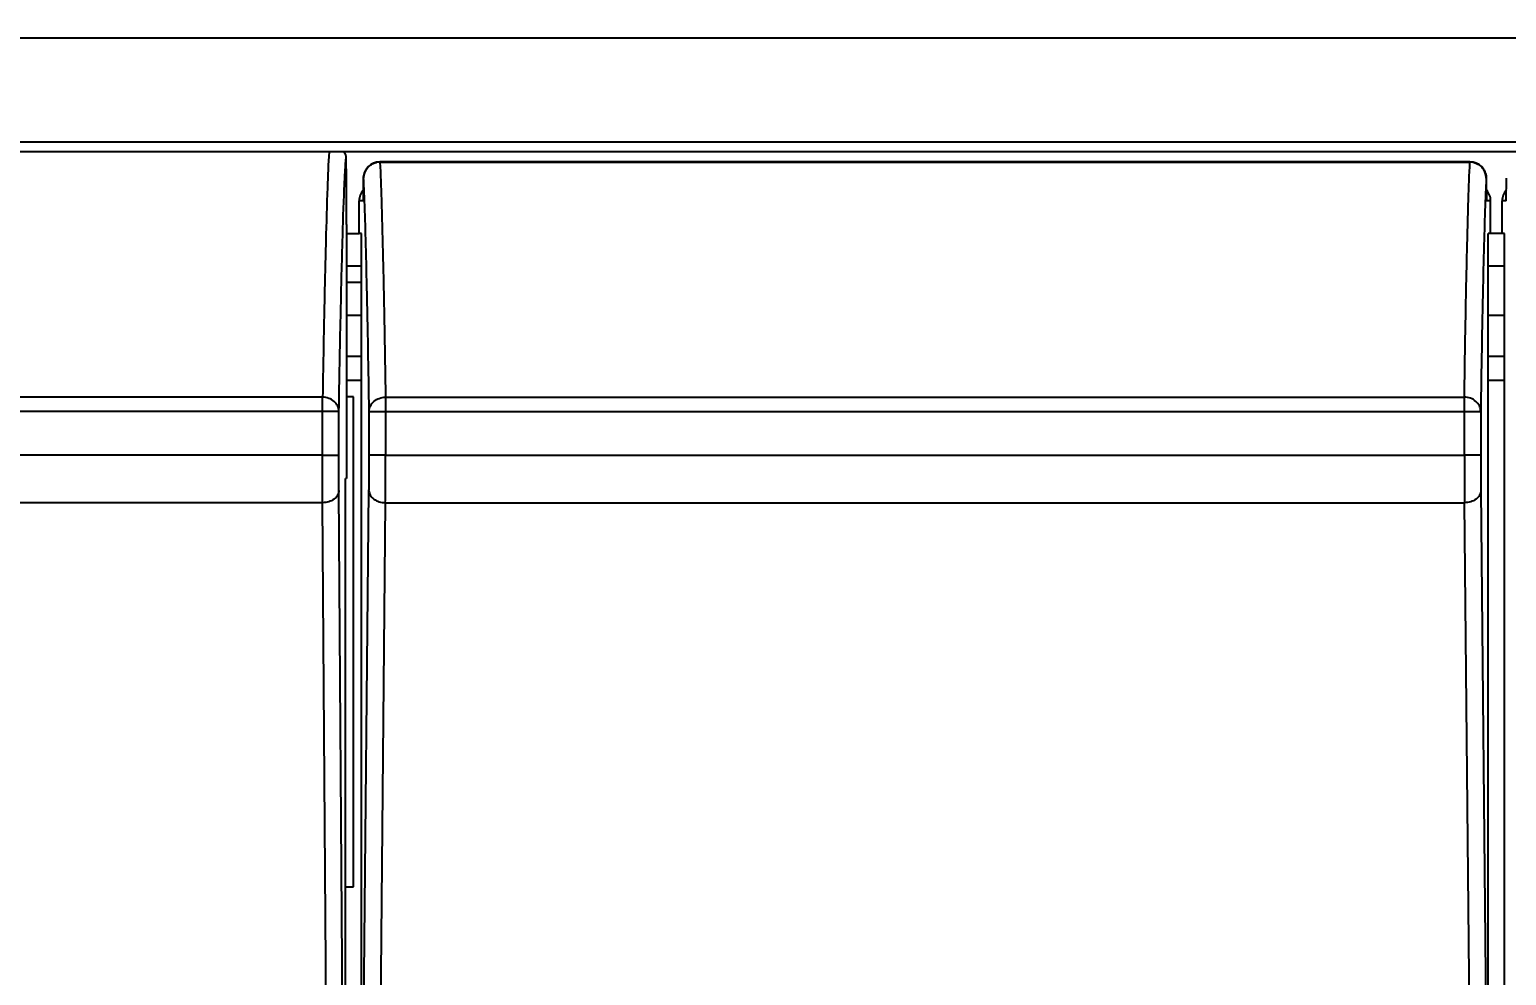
# Model space of a CAD drawing. Header units: millimetres. Extents: x 19741 to 22117, y -10160 to -6800.
# Drawn here: x 20632.69 to 20677.91, y -8812.88 to -8783.91 of the extents above; entities that cross this region are included whole.
import ezdxf

# ---------------------------------------------------------------- set-up
doc = ezdxf.new("R2010")
doc.units = ezdxf.units.MM
doc.styles.add('ARIAL', font='arial.ttf')
doc.dimstyles.get("Standard").update_dxf_attribs({"dimtxt": 15, "dimasz": 15, "dimexe": 0.18, "dimexo": 0.0625, "dimgap": 4, "dimtad": 0, "dimdec": 1, "dimdsep": 46, "dimtxsty": 'ARIAL', "dimcen": 0, "dimclrd": 5, "dimclre": 5, "dimclrt": 5, "dimadec": 0, "dimazin": 0, "dimtfac": 1, "dimtdec": 1, "dimtofl": 0, "dimtmove": 0, "dimatfit": 3, "dimfxl": 1, "dimtolj": 1, "dimtzin": 0, "dimarcsym": 0})

# ---------------------------------------------------------------- blocks, each defined once
blk = doc.blocks.new('*D101')
at = {"color": 5, "lineweight": -2, "transparency": 16777216}
for p, q in [((20490.005, -8784.101), (20490.005, -8736.028)), ((20505.005, -8736.208), (20626.217, -8736.208)), ((20806.007, -8736.208), (20664.452, -8736.208)), ((20821.007, -8788.026), (20821.007, -8736.028))]:
    blk.add_line(p, q, dxfattribs=at)
at = {"color": 5, "transparency": 16777216}
for points in [[(20505.005, -8733.708), (20505.005, -8738.708), (20490.005, -8736.208)], [(20806.007, -8733.708), (20806.007, -8738.708), (20821.007, -8736.208)]]:
    blk.add_solid(points, dxfattribs=at)
at = {"layer": 'Defpoints', "color": 0, "transparency": 16777216}
for p in [(20821.007, -8736.208), (20490.005, -8784.164), (20821.007, -8788.088)]:
    blk.add_point(p, dxfattribs=at)
at = {"color": 5, "transparency": 16777216, "insert": (20645.334, -8736.208), "char_height": 15, "attachment_point": 5, "style": 'ARIAL'}
blk.add_mtext('\\A1;331', dxfattribs=at)

msp = doc.modelspace()

# ---------------------------------------------------------------- linework, layer by layer
at = {"linetype": 'Continuous'}
for p, q in [((20490.005, -8784.164), (20795.205, -8784.164)), ((20795.205, -8787.364), (20490.005, -8787.364)), ((20794.905, -8787.664), (20490.305, -8787.664)), ((20676.795, -8787.965), (20643.416, -8787.965)), ((20643.416, -8787.965), (20643.416, -8787.973)), ((20643.416, -8787.973), (20676.795, -8787.973)), ((20676.795, -8787.965), (20676.795, -8787.973)), ((20642.909, -8789.158), (20642.916, -8788.461)), ((20642.916, -8788.461), (20642.916, -8788.465)), ((20677.295, -8788.461), (20677.301, -8789.158)), ((20677.295, -8788.465), (20677.295, -8788.461)), ((20677.909, -8789.158), (20677.916, -8788.461)), ((20642.909, -8789.164), (20642.781, -8789.164)), ((20642.781, -8790.164), (20642.781, -8789.164)), ((20642.909, -8789.158), (20642.909, -8789.164)), ((20642.909, -8789.158), (20642.909, -8789.164)), ((20642.945, -8789.172), (20642.945, -8789.155)), ((20677.266, -8789.155), (20677.265, -8789.172)), ((20677.301, -8789.164), (20677.301, -8789.158)), ((20677.301, -8789.158), (20677.301, -8789.164)), ((20677.429, -8789.164), (20677.301, -8789.164)), ((20677.429, -8790.164), (20677.429, -8789.164)), ((20677.909, -8789.164), (20677.781, -8789.164)), ((20677.781, -8790.164), (20677.781, -8789.164)), ((20677.909, -8789.158), (20677.909, -8789.164)), ((20677.909, -8789.158), (20677.909, -8789.164)), ((20642.393, -8789.888), (20642.393, -8797.664)), ((20642.393, -8790.164), (20642.781, -8790.164)), ((20642.855, -8790.164), (20642.781, -8790.164)), ((20642.855, -8820.421), (20642.855, -8790.164)), ((20677.429, -8790.164), (20677.355, -8790.164)), ((20677.355, -8820.421), (20677.355, -8790.164)), ((20677.781, -8790.164), (20677.429, -8790.164)), ((20677.855, -8790.164), (20677.781, -8790.164)), ((20677.855, -8820.421), (20677.855, -8790.164)), ((20642.855, -8791.164), (20642.393, -8791.164)), ((20677.855, -8791.164), (20677.355, -8791.164)), ((20642.855, -8791.664), (20642.393, -8791.664)), ((20642.393, -8792.664), (20642.855, -8792.664)), ((20677.355, -8792.664), (20677.855, -8792.664)), ((20642.855, -8793.923), (20642.393, -8793.923)), ((20677.855, -8793.923), (20677.355, -8793.923)), ((20642.855, -8794.664), (20642.393, -8794.664)), ((20677.855, -8794.664), (20677.355, -8794.664)), ((20641.66, -8795.175), (20510.241, -8795.175)), ((20641.66, -8795.616), (20641.66, -8795.175)), ((20642.605, -8795.164), (20642.393, -8795.164)), ((20642.605, -8810.164), (20642.605, -8795.164)), ((20643.586, -8795.175), (20676.625, -8795.175)), ((20643.586, -8795.175), (20643.586, -8796.954)), ((20676.625, -8796.954), (20676.625, -8795.175)), ((20641.66, -8795.616), (20510.241, -8795.616)), ((20641.657, -8796.954), (20641.66, -8795.616)), ((20642.157, -8796.947), (20642.16, -8795.609)), ((20643.086, -8796.945), (20643.086, -8795.608)), ((20643.586, -8795.616), (20676.625, -8795.616)), ((20677.125, -8795.608), (20677.125, -8796.945)), ((20641.657, -8796.954), (20511.385, -8796.954)), ((20643.586, -8796.954), (20676.625, -8796.954)), ((20642.393, -8797.664), (20642.357, -8797.664)), ((20642.357, -8825.664), (20642.357, -8797.664)), ((20642.345, -8824.272), (20642.159, -8798.035)), ((20642.846, -8822.277), (20643.081, -8798.034)), ((20677.129, -8798.034), (20677.364, -8822.277)), ((20641.659, -8798.406), (20511.385, -8798.406)), ((20641.852, -8825.664), (20641.659, -8798.406)), ((20643.581, -8798.406), (20643.346, -8822.649)), ((20643.581, -8798.406), (20676.629, -8798.406)), ((20676.864, -8822.649), (20676.629, -8798.406)), ((20642.357, -8810.164), (20642.605, -8810.164))]:
    msp.add_line(p, q, dxfattribs=at)
for centre, radius, start, end in [((20643.416, -8788.465), 0.5, 90, 179.525), ((20643.417, -8788.482), 0.51, 90.1222, 101.7109), ((20676.795, -8788.465), 0.5, 0.4752, 90), ((20676.794, -8788.478), 0.506, 83.9205, 89.9013), ((20676.793, -8788.484), 0.512, 78.034, 83.9269), ((20643.281, -8789.164), 0.5, 137.5318, 180.0068), ((20676.93, -8789.164), 0.5, 359.9932, 42.4683), ((20678.281, -8789.164), 0.5, 137.5318, 180.0068)]:
    msp.add_arc(centre, radius, start, end, dxfattribs=at)
for points, knots in [([(20641.857, -8787.664), (20641.835, -8788.027), (20641.799, -8788.932), (20641.751, -8790.553), (20641.703, -8792.694), (20641.675, -8794.293), (20641.66, -8795.175)], [0, 0, 0, 0, 0.145199, 0.361682, 0.647524, 1, 1, 1, 1]), ([(20642.16, -8795.609), (20642.176, -8794.638), (20642.208, -8792.906), (20642.261, -8790.631), (20642.308, -8789.139), (20642.349, -8788.278), (20642.37, -8787.96), (20642.381, -8787.83)], [0, 0, 0, 0, 0.374237, 0.667732, 0.877108, 0.949474, 1, 1, 1, 1]), ([(20642.381, -8787.83), (20642.38, -8787.787), (20642.366, -8787.727), (20642.326, -8787.677), (20642.305, -8787.664), (20642.296, -8787.664)], [0, 0, 0, 0, 0.657083, 0.867884, 1, 1, 1, 1]), ([(20642.393, -8789.888), (20642.393, -8789.465), (20642.391, -8788.779), (20642.387, -8788.093), (20642.381, -8787.83)], [0, 0, 0, 0, 0.615689, 1, 1, 1, 1]), ([(20642.916, -8788.465), (20642.916, -8788.409), (20642.935, -8788.297), (20643.02, -8788.148), (20643.151, -8788.036), (20643.258, -8787.995), (20643.313, -8787.983)], [0, 0, 0, 0, 0.248401, 0.497671, 0.748258, 1, 1, 1, 1]), ([(20643.416, -8787.973), (20643.434, -8788.354), (20643.467, -8789.265), (20643.509, -8790.852), (20643.55, -8792.872), (20643.574, -8794.361), (20643.586, -8795.175)], [0, 0, 0, 0, 0.158943, 0.379792, 0.660863, 1, 1, 1, 1]), ([(20676.625, -8795.175), (20676.637, -8794.361), (20676.661, -8792.872), (20676.702, -8790.852), (20676.744, -8789.265), (20676.776, -8788.354), (20676.795, -8787.973)], [0, 0, 0, 0, 0.339137, 0.620208, 0.841057, 1, 1, 1, 1]), ([(20676.9, -8787.984), (20676.955, -8787.995), (20677.061, -8788.037), (20677.191, -8788.149), (20677.275, -8788.297), (20677.295, -8788.409), (20677.295, -8788.465)], [0, 0, 0, 0, 0.251777, 0.502366, 0.751622, 1, 1, 1, 1]), ([(20642.945, -8789.155), (20642.942, -8789.092), (20642.934, -8788.862), (20642.924, -8788.632), (20642.916, -8788.465)], [0, 0, 0, 0, 0.275873, 1, 1, 1, 1]), ([(20677.295, -8788.465), (20677.292, -8788.516), (20677.282, -8788.747), (20677.272, -8788.977), (20677.266, -8789.155)], [0, 0, 0, 0, 0.224093, 1, 1, 1, 1]), ([(20643.086, -8795.608), (20643.067, -8794.338), (20643.037, -8792.58), (20642.986, -8790.435), (20642.959, -8789.56), (20642.945, -8789.172)], [0, 0, 0, 0, 0.591692, 0.819405, 1, 1, 1, 1]), ([(20677.265, -8789.172), (20677.251, -8789.56), (20677.224, -8790.435), (20677.173, -8792.58), (20677.144, -8794.338), (20677.125, -8795.608)], [0, 0, 0, 0, 0.180595, 0.408308, 1, 1, 1, 1]), ([(20642.16, -8795.609), (20642.16, -8795.552), (20642.132, -8795.435), (20641.979, -8795.242), (20641.785, -8795.176), (20641.66, -8795.175)], [0, 0, 0, 0, 0.234797, 0.48019, 1, 1, 1, 1]), ([(20643.086, -8795.608), (20643.086, -8795.551), (20643.114, -8795.434), (20643.228, -8795.291), (20643.393, -8795.198), (20643.521, -8795.176), (20643.586, -8795.175)], [0, 0, 0, 0, 0.233077, 0.476523, 0.733627, 1, 1, 1, 1]), ([(20677.125, -8795.608), (20677.124, -8795.551), (20677.096, -8795.434), (20676.982, -8795.291), (20676.817, -8795.197), (20676.689, -8795.176), (20676.625, -8795.175)], [0, 0, 0, 0, 0.23299, 0.476459, 0.733672, 1, 1, 1, 1]), ([(20642.16, -8795.609), (20642.159, -8795.61), (20642.155, -8795.609), (20642.148, -8795.611), (20642.136, -8795.611), (20642.111, -8795.613), (20642.069, -8795.614), (20642.007, -8795.615), (20641.933, -8795.616), (20641.815, -8795.616), (20641.723, -8795.617), (20641.66, -8795.616)], [0, 0, 0, 0, 0.005862, 0.02103, 0.045439, 0.07892, 0.171912, 0.296208, 0.447262, 0.619455, 1, 1, 1, 1]), ([(20643.086, -8795.608), (20643.086, -8795.609), (20643.091, -8795.608), (20643.097, -8795.61), (20643.11, -8795.61), (20643.127, -8795.611), (20643.148, -8795.612), (20643.184, -8795.613), (20643.238, -8795.614), (20643.313, -8795.615), (20643.398, -8795.616), (20643.49, -8795.616), (20643.554, -8795.616), (20643.586, -8795.616)], [0, 0, 0, 0, 0.005872, 0.021058, 0.045538, 0.079093, 0.121407, 0.172079, 0.296494, 0.447607, 0.619676, 0.806167, 1, 1, 1, 1]), ([(20676.625, -8795.616), (20676.688, -8795.617), (20676.78, -8795.616), (20676.897, -8795.615), (20676.972, -8795.614), (20677.026, -8795.613), (20677.063, -8795.612), (20677.084, -8795.611), (20677.1, -8795.61), (20677.113, -8795.61), (20677.12, -8795.608), (20677.124, -8795.609), (20677.125, -8795.608)], [0, 0, 0, 0, 0.380316, 0.552381, 0.703491, 0.827904, 0.878577, 0.92089, 0.954445, 0.978924, 0.994114, 1, 1, 1, 1]), ([(20641.659, -8798.406), (20641.658, -8798.304), (20641.656, -8797.821), (20641.656, -8797.337), (20641.657, -8796.954)], [0, 0, 0, 0, 0.209183, 1, 1, 1, 1]), ([(20641.657, -8796.954), (20641.72, -8796.954), (20641.813, -8796.954), (20641.93, -8796.953), (20642.005, -8796.953), (20642.066, -8796.951), (20642.108, -8796.95), (20642.133, -8796.949), (20642.145, -8796.949), (20642.152, -8796.947), (20642.157, -8796.947), (20642.157, -8796.947)], [0, 0, 0, 0, 0.38049, 0.552624, 0.703644, 0.827978, 0.921022, 0.954517, 0.978945, 0.994131, 1, 1, 1, 1]), ([(20642.159, -8798.035), (20642.158, -8797.959), (20642.156, -8797.596), (20642.156, -8797.233), (20642.157, -8796.947)], [0, 0, 0, 0, 0.209185, 1, 1, 1, 1]), ([(20643.081, -8798.034), (20643.082, -8797.958), (20643.085, -8797.595), (20643.086, -8797.232), (20643.086, -8796.945)], [0, 0, 0, 0, 0.20923, 1, 1, 1, 1]), ([(20643.586, -8796.954), (20643.553, -8796.954), (20643.49, -8796.954), (20643.398, -8796.954), (20643.313, -8796.953), (20643.238, -8796.952), (20643.184, -8796.951), (20643.148, -8796.95), (20643.126, -8796.949), (20643.11, -8796.948), (20643.097, -8796.948), (20643.091, -8796.946), (20643.086, -8796.946), (20643.086, -8796.945)], [0, 0, 0, 0, 0.193764, 0.380528, 0.552593, 0.703655, 0.828059, 0.878687, 0.920978, 0.954509, 0.978944, 0.994121, 1, 1, 1, 1]), ([(20643.581, -8798.406), (20643.582, -8798.304), (20643.585, -8797.821), (20643.586, -8797.337), (20643.586, -8796.954)], [0, 0, 0, 0, 0.209229, 1, 1, 1, 1]), ([(20677.125, -8796.945), (20677.124, -8796.946), (20677.12, -8796.946), (20677.113, -8796.948), (20677.101, -8796.948), (20677.084, -8796.949), (20677.063, -8796.95), (20677.027, -8796.951), (20676.972, -8796.952), (20676.898, -8796.953), (20676.813, -8796.954), (20676.721, -8796.954), (20676.657, -8796.954), (20676.625, -8796.954)], [0, 0, 0, 0, 0.005878, 0.021052, 0.045485, 0.079018, 0.121311, 0.171941, 0.296346, 0.447407, 0.619475, 0.806237, 1, 1, 1, 1]), ([(20676.625, -8796.954), (20676.625, -8797.09), (20676.625, -8797.573), (20676.627, -8798.057), (20676.629, -8798.406)], [0, 0, 0, 0, 0.28007, 1, 1, 1, 1]), ([(20677.125, -8796.945), (20677.125, -8797.047), (20677.125, -8797.41), (20677.127, -8797.773), (20677.129, -8798.034)], [0, 0, 0, 0, 0.28007, 1, 1, 1, 1]), ([(20642.159, -8798.035), (20642.158, -8798.084), (20642.128, -8798.188), (20642.012, -8798.309), (20641.848, -8798.387), (20641.723, -8798.405), (20641.659, -8798.406)], [0, 0, 0, 0, 0.21523, 0.452478, 0.717406, 1, 1, 1, 1]), ([(20643.081, -8798.034), (20643.082, -8798.083), (20643.112, -8798.187), (20643.228, -8798.308), (20643.392, -8798.387), (20643.517, -8798.405), (20643.581, -8798.406)], [0, 0, 0, 0, 0.215266, 0.452608, 0.717479, 1, 1, 1, 1]), ([(20677.129, -8798.034), (20677.129, -8798.083), (20677.098, -8798.187), (20676.982, -8798.308), (20676.819, -8798.387), (20676.693, -8798.405), (20676.629, -8798.406)], [0, 0, 0, 0, 0.215249, 0.452532, 0.717407, 1, 1, 1, 1])]:
    msp.add_open_spline(points, degree=3, knots=knots, dxfattribs=at)

# ---------------------------------------------------------------- dimensions: what is measured, and where the dimension line sits
dim = msp.add_linear_dim(base=(20821.007, -8736.208), p1=(20490.005, -8784.164), p2=(20821.007, -8788.088), text='331', dimstyle='Standard', override={"dimtol": 1, "dimtp": 2, "dimtm": 2, "dimtfillclr": 7})
dim.commit()
dim.dimension.update_dxf_attribs({"geometry": '*D101', "text_midpoint": (20645.334, -8736.208), "dimtype": 160})

doc.saveas('drawing.dxf')
